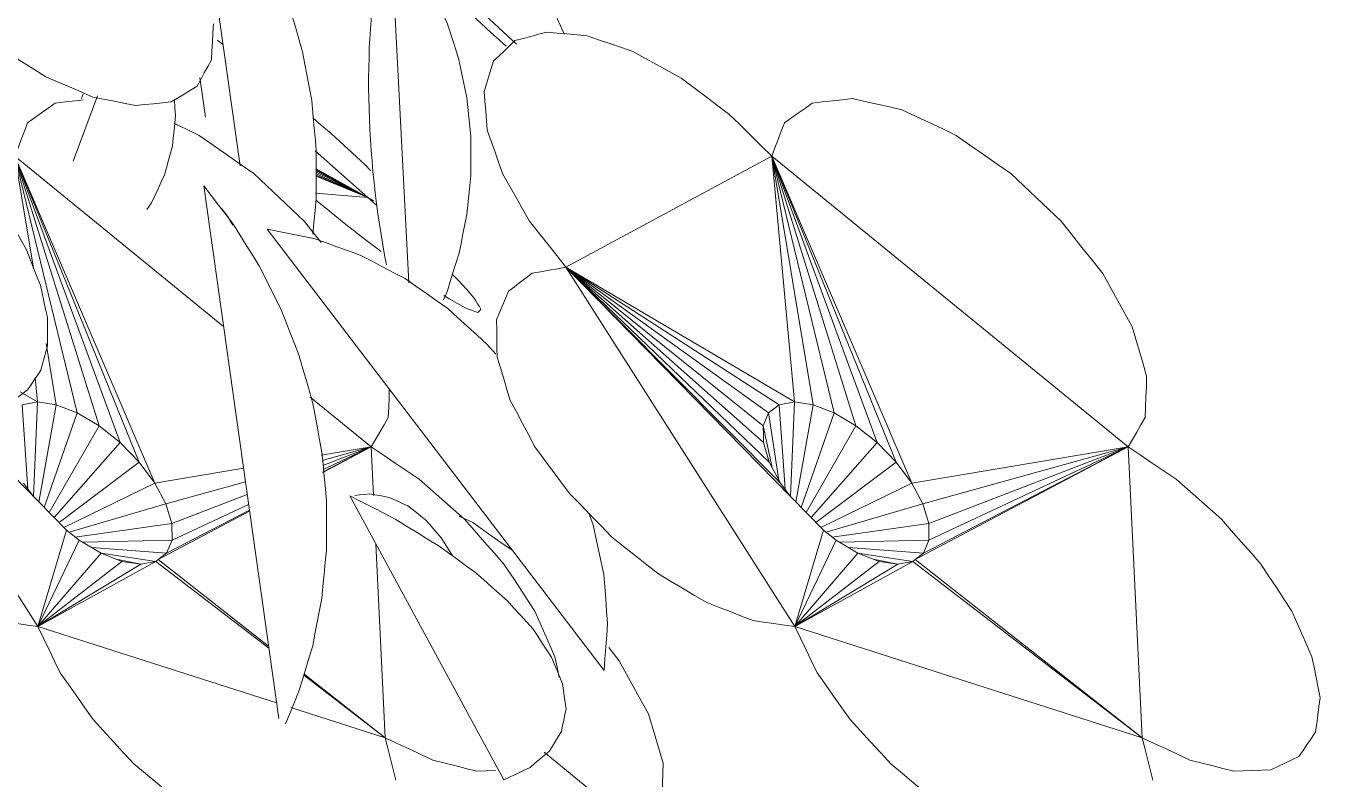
# Model space of a CAD drawing. Header units: metres. Extents: x 13.9 to 26.7, y -0.2 to 3.2.
# Drawn here: x 16.736 to 16.8664, y 1.1499 to 1.2258 of the extents above; entities that cross this region are included whole.
import ezdxf

# ---------------------------------------------------------------- set-up
doc = ezdxf.new("R2010")
doc.units = ezdxf.units.M
doc.layers.add('Importações nas famílias', color=10, linetype='Continuous', lineweight=5)
doc.layers.add('Vegetação', color=7, linetype='Continuous', lineweight=5)

# ---------------------------------------------------------------- blocks, each defined once
blk = doc.blocks.new('Planta_pergolado_12200 - plantas pergolado_skp_Component_12-V91-Corte 1')
at = {"layer": 'Importações nas famílias'}
blk.add_line((16.65542, 0.41127), (16.64458, 0.44624), dxfattribs=at)
at = {"layer": 'Importações nas famílias', "flags": 128}
for points in [[(16.64689, 0.44556), (16.64631, 0.44573), (16.64574, 0.4459), (16.64516, 0.44607), (16.64458, 0.44624)], [(16.64901, 0.4444), (16.64848, 0.44469), (16.64795, 0.44498), (16.64742, 0.44527), (16.64689, 0.44556)], [(16.6509, 0.44277), (16.65043, 0.44318), (16.64996, 0.44358), (16.64948, 0.44399), (16.64901, 0.4444)], [(16.65255, 0.44068), (16.65214, 0.4412), (16.65173, 0.44172), (16.65131, 0.44225), (16.6509, 0.44277)], [(16.65394, 0.43816), (16.65359, 0.43879), (16.65324, 0.43942), (16.6529, 0.44005), (16.65255, 0.44068)], [(16.65505, 0.43523), (16.65477, 0.43596), (16.65449, 0.43669), (16.65422, 0.43742), (16.65394, 0.43816)], [(16.65587, 0.43193), (16.65566, 0.43276), (16.65546, 0.43358), (16.65525, 0.43441), (16.65505, 0.43523)], [(16.65526, 0.43513), (16.65591, 0.43419), (16.65656, 0.43324), (16.65721, 0.43229), (16.65786, 0.43134)], [(16.65639, 0.4283), (16.65626, 0.42921), (16.65613, 0.43012), (16.656, 0.43102), (16.65587, 0.43193)], [(16.65786, 0.43134), (16.65837, 0.43042), (16.65887, 0.4295), (16.65937, 0.42858), (16.65987, 0.42766)], [(16.65661, 0.42437), (16.65655, 0.42535), (16.6565, 0.42634), (16.65644, 0.42732), (16.65639, 0.4283)], [(16.65987, 0.42766), (16.66022, 0.42679), (16.66056, 0.42591), (16.66091, 0.42504), (16.66125, 0.42417)], [(16.65652, 0.42019), (16.65654, 0.42124), (16.65656, 0.42228), (16.65658, 0.42333), (16.65661, 0.42437)], [(16.66125, 0.42417), (16.66143, 0.42336), (16.6616, 0.42256), (16.66178, 0.42175), (16.66196, 0.42095)], [(16.65612, 0.41581), (16.65622, 0.41691), (16.65632, 0.418), (16.65642, 0.4191), (16.65652, 0.42019)], [(16.66196, 0.42095), (16.66196, 0.42023), (16.66197, 0.41951), (16.66197, 0.4188), (16.66198, 0.41808)], [(16.66198, 0.41808), (16.66181, 0.41746), (16.66164, 0.41685), (16.66148, 0.41624), (16.66131, 0.41562)], [(16.65542, 0.41127), (16.6556, 0.41241), (16.65577, 0.41354), (16.65595, 0.41468), (16.65612, 0.41581)], [(16.66131, 0.41562), (16.66098, 0.41513), (16.66064, 0.41463), (16.66031, 0.41414), (16.65997, 0.41364)], [(16.65997, 0.41364), (16.65948, 0.41327), (16.65898, 0.41291), (16.65849, 0.41254), (16.65799, 0.41218)], [(16.65799, 0.41218), (16.65735, 0.41195), (16.65671, 0.41172), (16.65607, 0.4115), (16.65542, 0.41127)]]:
    blk.add_lwpolyline(points, dxfattribs=at)
blk = doc.blocks.new('Planta_pergolado_12200 - plantas pergolado_skp_Component_12-V427-Corte 1')
at = {"layer": 'Importações nas famílias'}
for p, q in [((16.76151, 1.156), (16.75397, 1.20965)), ((16.75575, 1.20737), (16.75634, 1.20661)), ((16.75634, 1.20661), (16.75688, 1.20569))]:
    blk.add_line(p, q, dxfattribs=at)
at = {"layer": 'Importações nas famílias', "flags": 128}
for points in [[(16.75694, 1.20577), (16.7562, 1.20674), (16.75545, 1.20771), (16.75471, 1.20868), (16.75397, 1.20965)], [(16.75955, 1.2016), (16.75889, 1.20264), (16.75824, 1.20368), (16.75759, 1.20473), (16.75694, 1.20577)], [(16.76177, 1.19716), (16.76121, 1.19827), (16.76066, 1.19938), (16.7601, 1.20049), (16.75955, 1.2016)], [(16.76357, 1.19252), (16.76312, 1.19368), (16.76267, 1.19484), (16.76222, 1.196), (16.76177, 1.19716)], [(16.76494, 1.18773), (16.7646, 1.18893), (16.76426, 1.19013), (16.76391, 1.19133), (16.76357, 1.19252)], [(16.76586, 1.18283), (16.76563, 1.18406), (16.7654, 1.18528), (16.76517, 1.18651), (16.76494, 1.18773)], [(16.76632, 1.17789), (16.76621, 1.17913), (16.76609, 1.18036), (16.76598, 1.1816), (16.76586, 1.18283)], [(16.76632, 1.17295), (16.76632, 1.17419), (16.76632, 1.17542), (16.76632, 1.17666), (16.76632, 1.17789)], [(16.76585, 1.16808), (16.76597, 1.1693), (16.76609, 1.17052), (16.7662, 1.17173), (16.76632, 1.17295)], [(16.76493, 1.16332), (16.76516, 1.16451), (16.76539, 1.1657), (16.76562, 1.16689), (16.76585, 1.16808)], [(16.76355, 1.15873), (16.76389, 1.15988), (16.76424, 1.16102), (16.76458, 1.16217), (16.76493, 1.16332)], [(16.76219, 1.15545), (16.76265, 1.15655), (16.7631, 1.15764), (16.76355, 1.15873)]]:
    blk.add_lwpolyline(points, dxfattribs=at)
blk = doc.blocks.new('Planta_pergolado_12200 - plantas pergolado_skp_Component_12-V428-Corte 1')
at = {"layer": 'Importações nas famílias'}
for p, q in [((16.74081, 1.21213), (16.74325, 1.21872)), ((16.7418, 1.21894), (16.74164, 1.21847)), ((16.74824, 1.20729), (16.74869, 1.20795))]:
    blk.add_line(p, q, dxfattribs=at)
at = {"layer": 'Importações nas famílias', "flags": 128}
for points in [[(16.75111, 1.21675), (16.75106, 1.21753), (16.751, 1.21831)], [(16.75082, 1.2137), (16.75089, 1.21446), (16.75097, 1.21523), (16.75104, 1.21599), (16.75111, 1.21675)], [(16.75001, 1.21076), (16.75021, 1.21149), (16.75041, 1.21223), (16.75062, 1.21296), (16.75082, 1.2137)], [(16.74869, 1.20795), (16.74902, 1.20865), (16.74935, 1.20935), (16.74968, 1.21005), (16.75001, 1.21076)]]:
    blk.add_lwpolyline(points, dxfattribs=at)
blk = doc.blocks.new('Planta_pergolado_12200 - plantas pergolado_skp_Component_17-V429-Corte 1')
at = {"layer": 'Importações nas famílias', "flags": 128}
for points in [[(16.75473, 1.22237), (16.75478, 1.22327), (16.75483, 1.22417), (16.75488, 1.22507), (16.75493, 1.22597)], [(16.73318, 1.22371), (16.7344, 1.22295), (16.73561, 1.22218), (16.73683, 1.22141), (16.73805, 1.22064)], [(16.75328, 1.2197), (16.75365, 1.22036), (16.75401, 1.22103), (16.75437, 1.2217), (16.75473, 1.22237)], [(16.73805, 1.22064), (16.73923, 1.22013), (16.74042, 1.21963), (16.74161, 1.21912), (16.74279, 1.21861)], [(16.75068, 1.21812), (16.75133, 1.21851), (16.75198, 1.21891), (16.75263, 1.2193), (16.75328, 1.2197)], [(16.74279, 1.21861), (16.74387, 1.21839), (16.74495, 1.21818), (16.74603, 1.21796), (16.7471, 1.21775)], [(16.7471, 1.21775), (16.748, 1.21784), (16.74889, 1.21793), (16.74979, 1.21802), (16.75068, 1.21812)]]:
    blk.add_lwpolyline(points, dxfattribs=at)
blk = doc.blocks.new('Planta_pergolado_12200 - plantas pergolado_skp_Component_16-V430-Corte 1')
for name, p in [('Planta_pergolado_12200 - plantas pergolado_skp_Component_17-V429-Corte 1', (0, 0)), ('Planta_pergolado_12200 - plantas pergolado_skp_Component_12-V91-Corte 1', (0.07625, 0.77547)), ('Planta_pergolado_12200 - plantas pergolado_skp_Component_12-V428-Corte 1', (0, 0)), ('Planta_pergolado_12200 - plantas pergolado_skp_Component_12-V427-Corte 1', (0, 0))]:
    blk.add_blockref(name, p)
blk = doc.blocks.new('Planta_pergolado_12200 - plantas pergolado_skp_-V431-Corte 1')
blk.add_blockref('Planta_pergolado_12200 - plantas pergolado_skp_Component_16-V430-Corte 1', (0, 0))
blk = doc.blocks.new('Planta_pergolado_12200 - plantas pergolado_skp_-3067429-Corte 1')
blk.add_blockref('Planta_pergolado_12200 - plantas pergolado_skp_-V431-Corte 1', (0, 0))
blk = doc.blocks.new('Planta_pergolado_12200 - plantas pergolado_skp_-3067432-Corte 1')
blk.add_blockref('Planta_pergolado_12200 - plantas pergolado_skp_-3067429-Corte 1', (0, 0))
blk = doc.blocks.new('Planta_pergolado_12200 - plantas pergolado_skp_Component_12-V544-Corte 1')
at = {"layer": 'Importações nas famílias'}
blk.add_line((16.78546, 1.22393), (16.77103, 1.23735), dxfattribs=at)
at = {"layer": 'Importações nas famílias', "flags": 128}
for points in [[(16.76955, 1.24416), (16.76864, 1.24439), (16.76778, 1.24461)], [(16.77305, 1.24286), (16.77217, 1.24318), (16.7713, 1.24351), (16.77042, 1.24384), (16.76955, 1.24416)], [(16.77635, 1.24119), (16.77553, 1.24161), (16.7747, 1.24203), (16.77387, 1.24244), (16.77305, 1.24286)], [(16.77943, 1.23918), (16.77866, 1.23968), (16.77789, 1.24019), (16.77712, 1.24069), (16.77635, 1.24119)], [(16.78225, 1.23685), (16.78154, 1.23743), (16.78084, 1.23802), (16.78014, 1.2386), (16.77943, 1.23918)], [(16.77142, 1.23602), (16.77218, 1.23526), (16.77294, 1.23451), (16.7737, 1.23375)], [(16.78477, 1.23422), (16.78414, 1.23488), (16.78351, 1.23554), (16.78288, 1.23619), (16.78225, 1.23685)], [(16.7737, 1.23375), (16.77446, 1.23302), (16.77522, 1.23228), (16.77598, 1.23155), (16.77674, 1.23082)], [(16.78696, 1.23132), (16.78641, 1.23205), (16.78586, 1.23277), (16.78531, 1.2335), (16.78477, 1.23422)], [(16.77674, 1.23082), (16.77748, 1.23012), (16.77822, 1.22942), (16.77896, 1.22873), (16.77969, 1.22803)], [(16.78881, 1.22819), (16.78835, 1.22898), (16.78789, 1.22976), (16.78743, 1.23054), (16.78696, 1.23132)], [(16.79026, 1.22494), (16.78992, 1.2257), (16.78955, 1.22653), (16.78918, 1.22736), (16.78881, 1.22819)], [(16.77969, 1.22803), (16.78039, 1.22739), (16.78109, 1.22675), (16.78179, 1.22611), (16.78249, 1.22547)], [(16.78249, 1.22547), (16.78314, 1.22489), (16.78378, 1.22432), (16.78443, 1.22375)]]:
    blk.add_lwpolyline(points, dxfattribs=at)
blk = doc.blocks.new('Planta_pergolado_12200 - plantas pergolado_skp_Component_12-V545-Corte 1')
at = {"layer": 'Importações nas famílias'}
for p, q in [((16.77462, 1.19988), (16.77282, 1.23472)), ((16.77216, 1.20269), (16.77237, 1.20171)), ((16.77811, 1.19816), (16.7785, 1.19908))]:
    blk.add_line(p, q, dxfattribs=at)
at = {"layer": 'Importações nas famílias', "flags": 128}
for points in [[(16.77236, 1.2348), (16.77217, 1.23419), (16.77197, 1.23359)], [(16.77197, 1.23359), (16.77181, 1.23285), (16.77166, 1.23212), (16.7715, 1.23139), (16.77134, 1.23065)], [(16.77692, 1.22959), (16.77644, 1.23042), (16.77596, 1.23126), (16.77556, 1.23197)], [(16.77134, 1.23065), (16.77123, 1.22981), (16.77112, 1.22897), (16.771, 1.22813), (16.77089, 1.22728)], [(16.77848, 1.22606), (16.77809, 1.22694), (16.7777, 1.22782), (16.77731, 1.22871), (16.77692, 1.22959)], [(16.77089, 1.22728), (16.77083, 1.22635), (16.77076, 1.22541), (16.77069, 1.22448), (16.77063, 1.22355)], [(16.77967, 1.22236), (16.77937, 1.22328), (16.77907, 1.22421), (16.77878, 1.22513), (16.77848, 1.22606)], [(16.77063, 1.22355), (16.77061, 1.22255), (16.77059, 1.22154), (16.77057, 1.22054), (16.77055, 1.21954)], [(16.78046, 1.21854), (16.78027, 1.21949), (16.78007, 1.22045), (16.77987, 1.2214), (16.77967, 1.22236)], [(16.77055, 1.21954), (16.77059, 1.21849), (16.77062, 1.21744), (16.77065, 1.2164), (16.77068, 1.21535)], [(16.78087, 1.21464), (16.78077, 1.21561), (16.78067, 1.21659), (16.78057, 1.21756), (16.78046, 1.21854)], [(16.77068, 1.21535), (16.77076, 1.21428), (16.77083, 1.21321), (16.77091, 1.21215), (16.77099, 1.21108)], [(16.78087, 1.21069), (16.78087, 1.21168), (16.78087, 1.21266), (16.78087, 1.21365), (16.78087, 1.21464)], [(16.77099, 1.21108), (16.77112, 1.21002), (16.77124, 1.20895), (16.77136, 1.20789), (16.77149, 1.20683)], [(16.78047, 1.20676), (16.78057, 1.20774), (16.78067, 1.20873), (16.78077, 1.20971), (16.78087, 1.21069)], [(16.77149, 1.20683), (16.77166, 1.20579), (16.77182, 1.20476), (16.77199, 1.20373), (16.77216, 1.20269)], [(16.77968, 1.20287), (16.77988, 1.20384), (16.78007, 1.20482), (16.78027, 1.20579), (16.78047, 1.20676)], [(16.7785, 1.19908), (16.77879, 1.20003), (16.77909, 1.20098), (16.77938, 1.20192), (16.77968, 1.20287)]]:
    blk.add_lwpolyline(points, dxfattribs=at)
blk = doc.blocks.new('Planta_pergolado_12200 - plantas pergolado_skp_Component_16-V550-Corte 1')
for name in ['Planta_pergolado_12200 - plantas pergolado_skp_Component_12-V544-Corte 1', 'Planta_pergolado_12200 - plantas pergolado_skp_Component_12-V545-Corte 1']:
    blk.add_blockref(name, (0, 0))
blk = doc.blocks.new('Planta_pergolado_12200 - plantas pergolado_skp_-3067434-Corte 1')
at = {"layer": 'Importações nas famílias'}
blk.add_line((16.75413, 1.21659), (16.75357, 1.22057), dxfattribs=at)
blk.add_blockref('Planta_pergolado_12200 - plantas pergolado_skp_Component_16-V550-Corte 1', (0, 0))
blk = doc.blocks.new('Planta_pergolado_12200 - plantas pergolado_skp_Component_17-V636-Corte 1')
at = {"layer": 'Importações nas famílias'}
for p, q in [((16.68276, 1.18825), (16.68263, 1.18856)), ((16.69966, 1.17092), (16.68859, 1.17984)), ((16.69237, 1.17318), (16.68859, 1.17984)), ((16.6923, 1.1732), (16.68859, 1.17984)), ((16.6901, 1.17373), (16.6894, 1.17462)), ((16.69966, 1.17092), (16.69991, 1.16997)), ((16.69966, 1.17092), (16.69998, 1.16992)), ((16.69966, 1.17092), (16.70005, 1.16988)), ((16.69966, 1.17092), (16.7001, 1.16984)), ((16.69966, 1.17092), (16.70014, 1.16982)), ((16.69966, 1.17092), (16.70015, 1.16981)), ((16.69966, 1.17092), (16.70103, 1.16924)), ((16.69967, 1.17012), (16.69966, 1.17092)), ((16.69966, 1.17092), (16.69971, 1.1701)), ((16.69966, 1.17092), (16.69976, 1.17006)), ((16.69966, 1.17092), (16.69983, 1.17002)), ((16.70877, 1.15971), (16.71752, 1.14894)), ((16.71084, 1.14873), (16.71455, 1.14671)), ((16.71084, 1.14828), (16.71483, 1.14626)), ((16.71134, 1.14739), (16.71467, 1.14588)), ((16.7116, 1.14681), (16.71454, 1.14559)), ((16.71448, 1.14545), (16.71172, 1.14654)), ((16.71207, 1.14549), (16.71382, 1.14399)), ((16.72569, 1.13897), (16.72622, 1.13834)), ((16.72653, 1.13312), (16.7247, 1.1379)), ((16.72282, 1.13629), (16.72653, 1.13312)), ((16.72422, 1.13309), (16.72371, 1.13358)), ((16.72705, 1.13254), (16.72653, 1.13312)), ((16.72728, 1.13177), (16.72753, 1.13132))]:
    blk.add_line(p, q, dxfattribs=at)
at = {"layer": 'Importações nas famílias', "flags": 128}
for points in [[(16.68407, 1.18611), (16.68374, 1.18664), (16.68342, 1.18718), (16.68309, 1.18771), (16.68276, 1.18825)], [(16.68599, 1.18688), (16.68658, 1.18627), (16.68718, 1.18565), (16.68778, 1.18504)], [(16.68605, 1.18324), (16.68556, 1.18396), (16.68506, 1.18468), (16.68456, 1.18539), (16.68407, 1.18611)], [(16.68328, 1.18402), (16.68325, 1.18424), (16.68321, 1.18446)], [(16.68321, 1.18446), (16.68344, 1.18437), (16.68366, 1.18428), (16.68388, 1.18419), (16.6841, 1.1841)], [(16.6841, 1.1841), (16.68457, 1.1837), (16.68503, 1.18331), (16.68549, 1.18291), (16.68595, 1.18252)], [(16.68778, 1.18504), (16.68848, 1.18427), (16.68919, 1.18349), (16.68989, 1.18271), (16.6906, 1.18194)], [(16.68595, 1.18252), (16.68661, 1.18185), (16.68727, 1.18118), (16.68793, 1.18051), (16.68859, 1.17984)], [(16.68859, 1.17984), (16.68795, 1.18069), (16.68732, 1.18154), (16.68669, 1.18239), (16.68605, 1.18324)], [(16.6906, 1.18194), (16.69136, 1.18105), (16.69213, 1.18016), (16.69289, 1.17927), (16.69366, 1.17838)], [(16.69366, 1.17838), (16.69443, 1.17744), (16.6952, 1.1765), (16.69598, 1.17557), (16.69675, 1.17463)], [(16.69675, 1.17463), (16.69748, 1.1737), (16.69821, 1.17277), (16.69894, 1.17185), (16.69966, 1.17092)], [(16.69966, 1.17092), (16.69989, 1.1708), (16.70012, 1.17067), (16.70035, 1.17055), (16.70059, 1.17043)], [(16.70059, 1.17043), (16.701, 1.17007), (16.70141, 1.16971), (16.70183, 1.16935), (16.70224, 1.16899)], [(16.70224, 1.16899), (16.70281, 1.16841), (16.70338, 1.16784), (16.70395, 1.16727), (16.70452, 1.16669)], [(16.70452, 1.16669), (16.70521, 1.16594), (16.7059, 1.1652), (16.70658, 1.16445), (16.70727, 1.1637)], [(16.70727, 1.1637), (16.70803, 1.16283), (16.70879, 1.16196), (16.70954, 1.16109), (16.7103, 1.16022)], [(16.7103, 1.16022), (16.71108, 1.15929), (16.71185, 1.15835), (16.71263, 1.15742), (16.7134, 1.15648)], [(16.7134, 1.15648), (16.71414, 1.15555), (16.71489, 1.15461), (16.71563, 1.15368), (16.71637, 1.15275)], [(16.71637, 1.15275), (16.71703, 1.15188), (16.71768, 1.15101), (16.71832, 1.15016)], [(16.72622, 1.13834), (16.72697, 1.1374), (16.72773, 1.13646), (16.72848, 1.13552), (16.72923, 1.13458)], [(16.72371, 1.13358), (16.72306, 1.13427), (16.72242, 1.13495), (16.72186, 1.13554)], [(16.72923, 1.13458), (16.72991, 1.13369), (16.73059, 1.13281), (16.73126, 1.13192), (16.73194, 1.13103)], [(16.72952, 1.12972), (16.72877, 1.13057), (16.72803, 1.13142), (16.72746, 1.13207)], [(16.72773, 1.13044), (16.72758, 1.13047), (16.72743, 1.13049), (16.72728, 1.13052), (16.72713, 1.13054)], [(16.72753, 1.13132), (16.72758, 1.1311), (16.72763, 1.13088), (16.72768, 1.13066), (16.72773, 1.13044)], [(16.73194, 1.13103), (16.7325, 1.13025), (16.73305, 1.12948), (16.73361, 1.1287), (16.73417, 1.12792)], [(16.73219, 1.12686), (16.73152, 1.12757), (16.73086, 1.12829), (16.73019, 1.129), (16.72952, 1.12972)], [(16.73417, 1.12792), (16.73456, 1.12731), (16.73496, 1.1267), (16.73536, 1.12609), (16.73575, 1.12548)], [(16.73436, 1.12472), (16.73382, 1.12525), (16.73327, 1.12579), (16.73273, 1.12632), (16.73219, 1.12686)], [(16.73575, 1.12548), (16.73596, 1.12507), (16.73618, 1.12467), (16.73639, 1.12426), (16.7366, 1.12385)], [(16.73587, 1.12346), (16.73549, 1.12378), (16.73512, 1.12409), (16.73474, 1.12441), (16.73436, 1.12472)], [(16.7366, 1.12385), (16.73661, 1.12368), (16.73662, 1.12351), (16.73663, 1.12334), (16.73664, 1.12317)], [(16.73664, 1.12317), (16.73645, 1.12324), (16.73626, 1.12331), (16.73607, 1.12339), (16.73587, 1.12346)]]:
    blk.add_lwpolyline(points, dxfattribs=at)
blk = doc.blocks.new('Planta_pergolado_12200 - plantas pergolado_skp_Component_16-V637-Corte 1')
blk.add_blockref('Planta_pergolado_12200 - plantas pergolado_skp_Component_17-V636-Corte 1', (0, 0))
blk = doc.blocks.new('Planta_pergolado_12200 - plantas pergolado_skp_Component_17-V706-Corte 1')
at = {"layer": 'Importações nas famílias'}
for p, q in [((16.74553, 1.1838), (16.73493, 1.21266)), ((16.73493, 1.21266), (16.74341, 1.18549)), ((16.73493, 1.21266), (16.74121, 1.18679)), ((16.74745, 1.18183), (16.73493, 1.21266)), ((16.75596, 1.19548), (16.73493, 1.21266)), ((16.73493, 1.21266), (16.74902, 1.17971)), ((16.7368, 1.20139), (16.73493, 1.21266)), ((16.71418, 1.20146), (16.74014, 1.17495)), ((16.71418, 1.20146), (16.73724, 1.16524)), ((16.7391, 1.1876), (16.73807, 1.19377)), ((16.73721, 1.18788), (16.73699, 1.19031)), ((16.73721, 1.18788), (16.73547, 1.1889)), ((16.73721, 1.18788), (16.73568, 1.1876)), ((16.73682, 1.17835), (16.73721, 1.18788)), ((16.7391, 1.1876), (16.73721, 1.18788)), ((16.77081, 1.18335), (16.76467, 1.18837)), ((16.73625, 1.17911), (16.73568, 1.1876)), ((16.7391, 1.1876), (16.73736, 1.17779)), ((16.73788, 1.17726), (16.74121, 1.18679)), ((16.73952, 1.18744), (16.7391, 1.1876)), ((16.73952, 1.18744), (16.74121, 1.18679)), ((16.74121, 1.18679), (16.74341, 1.18549)), ((16.73839, 1.17674), (16.74341, 1.18549)), ((16.74341, 1.18549), (16.74553, 1.1838)), ((16.73889, 1.17623), (16.74553, 1.1838)), ((16.74553, 1.1838), (16.74745, 1.18183)), ((16.76579, 1.18251), (16.77081, 1.18335)), ((16.76587, 1.18198), (16.77081, 1.18335)), ((16.76592, 1.18081), (16.77081, 1.18335)), ((16.76594, 1.18148), (16.77081, 1.18335)), ((16.76594, 1.18077), (16.77081, 1.18335)), ((16.76599, 1.18109), (16.77081, 1.18335)), ((16.77081, 1.18335), (16.77105, 1.17846)), ((16.73938, 1.17573), (16.74745, 1.18183)), ((16.74745, 1.18183), (16.74902, 1.17971)), ((16.74902, 1.17971), (16.75797, 1.18121)), ((16.7358, 1.17971), (16.73682, 1.17834)), ((16.73986, 1.17523), (16.74902, 1.17971)), ((16.75014, 1.1776), (16.74902, 1.17971)), ((16.75014, 1.1776), (16.75816, 1.17983)), ((16.74039, 1.17475), (16.75014, 1.1776)), ((16.75073, 1.17563), (16.75014, 1.1776)), ((16.75073, 1.17563), (16.75834, 1.17856)), ((16.75076, 1.17394), (16.75848, 1.17756)), ((16.74936, 1.17199), (16.75858, 1.17687)), ((16.75022, 1.17264), (16.75856, 1.17698)), ((16.74014, 1.17495), (16.73724, 1.16524)), ((16.74014, 1.17495), (16.74141, 1.17394)), ((16.74101, 1.17426), (16.75073, 1.17563)), ((16.75076, 1.17394), (16.75073, 1.17563)), ((16.74141, 1.17394), (16.73724, 1.16524)), ((16.74141, 1.17394), (16.74361, 1.17264)), ((16.7418, 1.17375), (16.75076, 1.17394)), ((16.75022, 1.17264), (16.75076, 1.17394)), ((16.77129, 1.17359), (16.77224, 1.15405)), ((16.74361, 1.17264), (16.73724, 1.16524)), ((16.74266, 1.1732), (16.75022, 1.17264)), ((16.74361, 1.17264), (16.74572, 1.17182)), ((16.74361, 1.17263), (16.74914, 1.17182)), ((16.74936, 1.17199), (16.75022, 1.17264)), ((16.74572, 1.17182), (16.73724, 1.16524)), ((16.73724, 1.16524), (16.74914, 1.17182)), ((16.73724, 1.16524), (16.74761, 1.17155)), ((16.7453, 1.17199), (16.74761, 1.17155)), ((16.74572, 1.17182), (16.74761, 1.17155)), ((16.74761, 1.17155), (16.74914, 1.17182)), ((16.74914, 1.17182), (16.74936, 1.17199)), ((16.74914, 1.17182), (16.76052, 1.16307)), ((16.76049, 1.16326), (16.74936, 1.17199)), ((16.76129, 1.15755), (16.73724, 1.16524)), ((16.76401, 1.16038), (16.77224, 1.15405)), ((16.77224, 1.15405), (16.76404, 1.16048)), ((16.77224, 1.15405), (16.76272, 1.15709))]:
    blk.add_line(p, q, dxfattribs=at)
at = {"layer": 'Importações nas famílias', "flags": 128}
for points in [[(16.739, 1.218), (16.7383, 1.2175), (16.7376, 1.217), (16.73691, 1.21651), (16.73621, 1.21601)], [(16.7418, 1.21831), (16.74103, 1.21822), (16.74001, 1.21811), (16.739, 1.218)], [(16.73621, 1.21601), (16.73589, 1.21517), (16.73557, 1.21433), (16.73525, 1.2135), (16.73493, 1.21266)], [(16.75351, 1.21474), (16.75214, 1.21539), (16.75097, 1.21594)], [(16.75901, 1.21089), (16.75764, 1.21185), (16.75626, 1.21281), (16.75489, 1.21377), (16.75351, 1.21474)], [(16.76408, 1.20611), (16.76281, 1.2073), (16.76155, 1.2085), (16.76028, 1.20969), (16.75901, 1.21089)], [(16.76578, 1.20396), (16.76512, 1.20478), (16.76408, 1.20611)], [(16.77255, 1.18633), (16.77259, 1.18737), (16.77262, 1.18841), (16.77265, 1.18916)], [(16.77081, 1.18335), (16.77125, 1.1841), (16.77168, 1.18484), (16.77212, 1.18559), (16.77255, 1.18633)], [(16.77566, 1.1801), (16.77445, 1.18091), (16.77324, 1.18173), (16.77202, 1.18254), (16.77081, 1.18335)], [(16.78023, 1.17607), (16.77908, 1.17707), (16.77794, 1.17808), (16.7768, 1.17909), (16.77566, 1.1801)], [(16.7842, 1.17153), (16.7832, 1.17267), (16.78221, 1.1738), (16.78122, 1.17493), (16.78023, 1.17607)], [(16.78731, 1.16681), (16.78653, 1.16799), (16.78575, 1.16917), (16.78498, 1.17035), (16.7842, 1.17153)], [(16.73306, 1.16586), (16.7341, 1.1657), (16.73515, 1.16555), (16.7362, 1.1654), (16.73724, 1.16524)], [(16.78934, 1.16221), (16.78883, 1.16336), (16.78832, 1.16451), (16.78782, 1.16566), (16.78731, 1.16681)], [(16.73724, 1.16524), (16.73781, 1.16408), (16.73837, 1.16292), (16.73894, 1.16175), (16.73951, 1.16059)], [(16.78975, 1.16013), (16.78955, 1.16117), (16.78934, 1.16221)], [(16.73951, 1.16059), (16.74033, 1.15941), (16.74116, 1.15824), (16.74198, 1.15706), (16.74281, 1.15588)], [(16.74281, 1.15588), (16.74384, 1.15477), (16.74486, 1.15365), (16.74589, 1.15254), (16.74692, 1.15142)], [(16.77331, 1.14978), (16.77305, 1.15085), (16.77278, 1.15191), (16.77251, 1.15298), (16.77224, 1.15405)], [(16.77224, 1.15405), (16.77344, 1.15348), (16.77464, 1.15292), (16.77584, 1.15236), (16.77704, 1.15179)], [(16.74692, 1.15142), (16.74808, 1.15045), (16.74925, 1.14947), (16.75041, 1.1485), (16.75157, 1.14753)], [(16.77704, 1.15179), (16.77815, 1.15152), (16.77925, 1.15124), (16.78036, 1.15096), (16.78146, 1.15069)], [(16.78146, 1.15069), (16.7824, 1.15072), (16.78334, 1.15075)]]:
    blk.add_lwpolyline(points, dxfattribs=at)
blk = doc.blocks.new('Planta_pergolado_12200 - plantas pergolado_skp_Component_16-V707-Corte 1')
blk.add_blockref('Planta_pergolado_12200 - plantas pergolado_skp_Component_17-V706-Corte 1', (0, 0))
blk = doc.blocks.new('Planta_pergolado_12200 - plantas pergolado_skp_Component_12-V113-Corte 1')
at = {"layer": 'Importações nas famílias'}
blk.add_line((16.50793, 0.59026), (16.52342, 0.56162), dxfattribs=at)
at = {"layer": 'Importações nas famílias', "flags": 128}
for points in [[(16.51257, 0.58786), (16.51141, 0.58846), (16.51025, 0.58906), (16.50909, 0.58966), (16.50793, 0.59026)], [(16.50843, 0.5903), (16.50894, 0.59035), (16.50945, 0.59039), (16.50995, 0.59044)], [(16.50995, 0.59044), (16.51044, 0.59035), (16.51093, 0.59027), (16.51141, 0.59018), (16.5119, 0.5901)], [(16.5119, 0.5901), (16.51237, 0.58989), (16.51283, 0.58967), (16.5133, 0.58946), (16.51376, 0.58924)], [(16.51376, 0.58924), (16.5142, 0.5889), (16.51463, 0.58856), (16.51507, 0.58822), (16.51551, 0.58788)], [(16.51683, 0.58525), (16.51576, 0.5859), (16.5147, 0.58656), (16.51363, 0.58721), (16.51257, 0.58786)], [(16.51551, 0.58788), (16.51591, 0.58742), (16.51631, 0.58695), (16.51672, 0.58649), (16.51712, 0.58603)], [(16.51712, 0.58603), (16.51749, 0.58545), (16.51785, 0.58486), (16.51822, 0.58428)], [(16.52061, 0.58249), (16.51966, 0.58318), (16.51872, 0.58387), (16.51777, 0.58456), (16.51683, 0.58525)], [(16.52382, 0.57966), (16.52301, 0.58037), (16.52221, 0.58108), (16.52141, 0.58178), (16.52061, 0.58249)], [(16.52638, 0.5768), (16.52574, 0.57751), (16.5251, 0.57823), (16.52446, 0.57894), (16.52382, 0.57966)], [(16.52824, 0.57399), (16.52778, 0.57469), (16.52731, 0.5754), (16.52685, 0.5761), (16.52638, 0.5768)], [(16.52936, 0.5713), (16.52908, 0.57197), (16.5288, 0.57265), (16.52852, 0.57332), (16.52824, 0.57399)], [(16.5297, 0.56879), (16.52961, 0.56942), (16.52953, 0.57005), (16.52944, 0.57067), (16.52936, 0.5713)], [(16.52925, 0.56652), (16.52936, 0.56708), (16.52947, 0.56765), (16.52958, 0.56822), (16.5297, 0.56879)], [(16.52804, 0.56453), (16.52834, 0.56503), (16.52864, 0.56552), (16.52895, 0.56602), (16.52925, 0.56652)], [(16.52608, 0.56289), (16.52657, 0.5633), (16.52706, 0.56371), (16.52755, 0.56412), (16.52804, 0.56453)], [(16.52342, 0.56162), (16.52408, 0.56194), (16.52475, 0.56225), (16.52541, 0.56257), (16.52608, 0.56289)]]:
    blk.add_lwpolyline(points, dxfattribs=at)
blk = doc.blocks.new('Planta_pergolado_12200 - plantas pergolado_skp_Component_12-V114-Corte 1')
at = {"layer": 'Importações nas famílias'}
for p, q in [((16.4996, 0.61712), (16.53354, 0.57264)), ((16.52262, 0.60452), (16.52174, 0.60554)), ((16.53243, 0.58732), (16.532, 0.58851))]:
    blk.add_line(p, q, dxfattribs=at)
at = {"layer": 'Importações nas famílias', "flags": 128}
for points in [[(16.50429, 0.61618), (16.50312, 0.61642), (16.50194, 0.61665), (16.50077, 0.61689), (16.4996, 0.61712)], [(16.50896, 0.61451), (16.50779, 0.61493), (16.50663, 0.61535), (16.50546, 0.61577), (16.50429, 0.61618)], [(16.51349, 0.61214), (16.51236, 0.61273), (16.51123, 0.61333), (16.51009, 0.61392), (16.50896, 0.61451)], [(16.51779, 0.60913), (16.51671, 0.60988), (16.51564, 0.61063), (16.51457, 0.61139), (16.51349, 0.61214)], [(16.52174, 0.60554), (16.52075, 0.60644), (16.51976, 0.60733), (16.51877, 0.60823), (16.51779, 0.60913)], [(16.53351, 0.58233), (16.53324, 0.58358), (16.53297, 0.58482), (16.5327, 0.58607), (16.53243, 0.58732)], [(16.53388, 0.5774), (16.53379, 0.57863), (16.5337, 0.57986), (16.53361, 0.5811), (16.53351, 0.58233)], [(16.53354, 0.57264), (16.53362, 0.57383), (16.53371, 0.57502), (16.5338, 0.57621), (16.53388, 0.5774)]]:
    blk.add_lwpolyline(points, dxfattribs=at)
blk = doc.blocks.new('Planta_pergolado_12200 - plantas pergolado_skp_Component_17-V717-Corte 1')
at = {"layer": 'Importações nas famílias'}
for p, q in [((16.79043, 1.20146), (16.81118, 1.21266)), ((16.82179, 1.1838), (16.81118, 1.21266)), ((16.81118, 1.21266), (16.81966, 1.18549)), ((16.81118, 1.21266), (16.81746, 1.18679)), ((16.8237, 1.18183), (16.81118, 1.21266)), ((16.84707, 1.18335), (16.81118, 1.21266)), ((16.81118, 1.21266), (16.82527, 1.17971)), ((16.81346, 1.18788), (16.81118, 1.21266)), ((16.81535, 1.1876), (16.81118, 1.21266)), ((16.79043, 1.20146), (16.81034, 1.1838)), ((16.79043, 1.20146), (16.81093, 1.18183)), ((16.79043, 1.20146), (16.81206, 1.17971)), ((16.79043, 1.20146), (16.79127, 1.2006)), ((16.79043, 1.20146), (16.81639, 1.17495)), ((16.79043, 1.20146), (16.8135, 1.16524)), ((16.81346, 1.18788), (16.79043, 1.20146)), ((16.79043, 1.20146), (16.81193, 1.1876)), ((16.79043, 1.20146), (16.81086, 1.18679)), ((16.79043, 1.20146), (16.81031, 1.18549)), ((16.81346, 1.18788), (16.81193, 1.1876)), ((16.81307, 1.17835), (16.81346, 1.18788)), ((16.81535, 1.1876), (16.81346, 1.18788)), ((16.81086, 1.18679), (16.81031, 1.18549)), ((16.81193, 1.1876), (16.81086, 1.18679)), ((16.8119, 1.18001), (16.81086, 1.18679)), ((16.81251, 1.17911), (16.81193, 1.1876)), ((16.81535, 1.1876), (16.81361, 1.17779)), ((16.81414, 1.17726), (16.81746, 1.18679)), ((16.81578, 1.18744), (16.81535, 1.1876)), ((16.81578, 1.18744), (16.81746, 1.18679)), ((16.81746, 1.18679), (16.81966, 1.18549)), ((16.81031, 1.18549), (16.81123, 1.18128)), ((16.81031, 1.18549), (16.81033, 1.18447)), ((16.81465, 1.17674), (16.81966, 1.18549)), ((16.81966, 1.18549), (16.82179, 1.1838)), ((16.81033, 1.18447), (16.81034, 1.1838)), ((16.81034, 1.1838), (16.81093, 1.18183)), ((16.81514, 1.17623), (16.82179, 1.1838)), ((16.82179, 1.1838), (16.8237, 1.18183)), ((16.82527, 1.17971), (16.84707, 1.18335)), ((16.82561, 1.17199), (16.84707, 1.18335)), ((16.82639, 1.1776), (16.84707, 1.18335)), ((16.82647, 1.17264), (16.84707, 1.18335)), ((16.82699, 1.17563), (16.84707, 1.18335)), ((16.82701, 1.17394), (16.84707, 1.18335)), ((16.84707, 1.18335), (16.8485, 1.15405)), ((16.81093, 1.18183), (16.81206, 1.17971)), ((16.81563, 1.17573), (16.8237, 1.18183)), ((16.8237, 1.18183), (16.82527, 1.17971)), ((16.81206, 1.17971), (16.81308, 1.17834)), ((16.81612, 1.17523), (16.82527, 1.17971)), ((16.82639, 1.1776), (16.82527, 1.17971)), ((16.81665, 1.17475), (16.82639, 1.1776)), ((16.82699, 1.17563), (16.82639, 1.1776)), ((16.81639, 1.17495), (16.8135, 1.16524)), ((16.81639, 1.17495), (16.81767, 1.17394)), ((16.81726, 1.17426), (16.82699, 1.17563)), ((16.82701, 1.17394), (16.82699, 1.17563)), ((16.81767, 1.17394), (16.8135, 1.16524)), ((16.81767, 1.17394), (16.81986, 1.17264)), ((16.81798, 1.17375), (16.82701, 1.17394)), ((16.82647, 1.17264), (16.82701, 1.17394)), ((16.81986, 1.17264), (16.8135, 1.16524)), ((16.81892, 1.1732), (16.82647, 1.17264)), ((16.81986, 1.17264), (16.82198, 1.17182)), ((16.81986, 1.17263), (16.8254, 1.17182)), ((16.82561, 1.17199), (16.82647, 1.17264)), ((16.82198, 1.17182), (16.8135, 1.16524)), ((16.8135, 1.16524), (16.8254, 1.17182)), ((16.8135, 1.16524), (16.82386, 1.17155)), ((16.82155, 1.17199), (16.82386, 1.17155)), ((16.82198, 1.17182), (16.82386, 1.17155)), ((16.82386, 1.17155), (16.8254, 1.17182)), ((16.8254, 1.17182), (16.82561, 1.17199)), ((16.8254, 1.17182), (16.8485, 1.15405)), ((16.8485, 1.15405), (16.82561, 1.17199)), ((16.8485, 1.15405), (16.8135, 1.16524))]:
    blk.add_line(p, q, dxfattribs=at)
at = {"layer": 'Importações nas famílias', "flags": 128}
for points in [[(16.78531, 1.22429), (16.78477, 1.22378), (16.78424, 1.22327), (16.7837, 1.22276), (16.78316, 1.22225)], [(16.78853, 1.22515), (16.78772, 1.22493), (16.78692, 1.22472), (16.78612, 1.2245), (16.78531, 1.22429)], [(16.79258, 1.22478), (16.79156, 1.22487), (16.79055, 1.22496), (16.78954, 1.22505), (16.78853, 1.22515)], [(16.79719, 1.2232), (16.79603, 1.22359), (16.79488, 1.22399), (16.79373, 1.22438), (16.79258, 1.22478)], [(16.80204, 1.22052), (16.80083, 1.22119), (16.79962, 1.22186), (16.7984, 1.22253), (16.79719, 1.2232)], [(16.78316, 1.22225), (16.78292, 1.22148), (16.78268, 1.22071), (16.78244, 1.21995), (16.7822, 1.21918)], [(16.80682, 1.21692), (16.80562, 1.21782), (16.80443, 1.21872), (16.80324, 1.21962), (16.80204, 1.22052)], [(16.7822, 1.21918), (16.78228, 1.2182), (16.78236, 1.21723), (16.78244, 1.21626), (16.78252, 1.21528)], [(16.81525, 1.218), (16.81456, 1.2175), (16.81386, 1.217), (16.81316, 1.21651), (16.81246, 1.21601)], [(16.81931, 1.21845), (16.8183, 1.21834), (16.81728, 1.21822), (16.81627, 1.21811), (16.81525, 1.218)], [(16.82429, 1.21733), (16.82304, 1.21761), (16.8218, 1.21789), (16.82055, 1.21817), (16.81931, 1.21845)], [(16.81118, 1.21266), (16.81009, 1.21372), (16.809, 1.21479), (16.80791, 1.21586), (16.80682, 1.21692)], [(16.82976, 1.21474), (16.8284, 1.21539), (16.82703, 1.21603), (16.82566, 1.21668), (16.82429, 1.21733)], [(16.78252, 1.21528), (16.78291, 1.21417), (16.7833, 1.21305), (16.78369, 1.21194), (16.78408, 1.21083)], [(16.81246, 1.21601), (16.81214, 1.21517), (16.81182, 1.21433), (16.8115, 1.2135), (16.81118, 1.21266)], [(16.83527, 1.21089), (16.83389, 1.21185), (16.83252, 1.21281), (16.83114, 1.21377), (16.82976, 1.21474)], [(16.78408, 1.21083), (16.78475, 1.20965), (16.78543, 1.20847), (16.7861, 1.20729), (16.78678, 1.20611)], [(16.84033, 1.20611), (16.83906, 1.2073), (16.8378, 1.2085), (16.83653, 1.20969), (16.83527, 1.21089)], [(16.78678, 1.20611), (16.78769, 1.20495), (16.78861, 1.20379), (16.78952, 1.20263), (16.79043, 1.20146)], [(16.84452, 1.20081), (16.84347, 1.20214), (16.84242, 1.20346), (16.84138, 1.20478), (16.84033, 1.20611)], [(16.78704, 1.20085), (16.78644, 1.20039), (16.78584, 1.19994), (16.78525, 1.19949), (16.78465, 1.19904)], [(16.79043, 1.20146), (16.78958, 1.20131), (16.78874, 1.20116), (16.78789, 1.201), (16.78704, 1.20085)], [(16.84747, 1.19545), (16.84673, 1.19679), (16.846, 1.19813), (16.84526, 1.19947), (16.84452, 1.20081)], [(16.78465, 1.19904), (16.78435, 1.19832), (16.78405, 1.1976), (16.78375, 1.19688), (16.78345, 1.19616)], [(16.78345, 1.19616), (16.78347, 1.19522), (16.78348, 1.19428), (16.78349, 1.19335), (16.78351, 1.19241)], [(16.84894, 1.19048), (16.84858, 1.19173), (16.84821, 1.19297), (16.84784, 1.19421), (16.84747, 1.19545)], [(16.78351, 1.19241), (16.78384, 1.19132), (16.78417, 1.19022), (16.7845, 1.18913), (16.78483, 1.18804)], [(16.8488, 1.18633), (16.84884, 1.18737), (16.84887, 1.18841), (16.84891, 1.18945), (16.84894, 1.19048)], [(16.78483, 1.18804), (16.78545, 1.18687), (16.78607, 1.1857), (16.78669, 1.18452), (16.78731, 1.18335)], [(16.84707, 1.18335), (16.8475, 1.1841), (16.84794, 1.18484), (16.84837, 1.18559), (16.8488, 1.18633)], [(16.78731, 1.18335), (16.78818, 1.18218), (16.78905, 1.18101), (16.78992, 1.17984), (16.7908, 1.17867)], [(16.85191, 1.1801), (16.8507, 1.18091), (16.84949, 1.18173), (16.84828, 1.18254), (16.84707, 1.18335)], [(16.85648, 1.17607), (16.85534, 1.17707), (16.8542, 1.17808), (16.85305, 1.17909), (16.85191, 1.1801)], [(16.7908, 1.17867), (16.79186, 1.17757), (16.79292, 1.17648), (16.79398, 1.17539), (16.79504, 1.1743)], [(16.86045, 1.17153), (16.85946, 1.17267), (16.85846, 1.1738), (16.85747, 1.17493), (16.85648, 1.17607)], [(16.79504, 1.1743), (16.79622, 1.17336), (16.7974, 1.17242), (16.79858, 1.17148), (16.79976, 1.17055)], [(16.86356, 1.16681), (16.86278, 1.16799), (16.86201, 1.16917), (16.86123, 1.17035), (16.86045, 1.17153)], [(16.79976, 1.17055), (16.80097, 1.16983), (16.80219, 1.16911), (16.80341, 1.16839), (16.80462, 1.16767)], [(16.80462, 1.16767), (16.8058, 1.16722), (16.80697, 1.16676), (16.80814, 1.16631), (16.80931, 1.16586)], [(16.80931, 1.16586), (16.81036, 1.1657), (16.8114, 1.16555), (16.81245, 1.1654), (16.8135, 1.16524)], [(16.86559, 1.16221), (16.86509, 1.16336), (16.86458, 1.16451), (16.86407, 1.16566), (16.86356, 1.16681)], [(16.8135, 1.16524), (16.81406, 1.16408), (16.81463, 1.16292), (16.81519, 1.16175), (16.81576, 1.16059)], [(16.86641, 1.15806), (16.86621, 1.15909), (16.866, 1.16013), (16.8658, 1.16117), (16.86559, 1.16221)], [(16.81576, 1.16059), (16.81658, 1.15941), (16.81741, 1.15824), (16.81823, 1.15706), (16.81906, 1.15588)], [(16.86596, 1.15463), (16.86608, 1.15548), (16.86619, 1.15634), (16.8663, 1.1572), (16.86641, 1.15806)], [(16.81906, 1.15588), (16.82009, 1.15477), (16.82112, 1.15365), (16.82215, 1.15254), (16.82317, 1.15142)], [(16.84957, 1.14978), (16.8493, 1.15085), (16.84903, 1.15191), (16.84876, 1.15298), (16.8485, 1.15405)], [(16.8485, 1.15405), (16.8497, 1.15348), (16.8509, 1.15292), (16.8521, 1.15236), (16.85329, 1.15179)], [(16.86428, 1.15216), (16.8647, 1.15277), (16.86512, 1.15339), (16.86554, 1.15401), (16.86596, 1.15463)], [(16.82317, 1.15142), (16.82434, 1.15045), (16.8255, 1.14947), (16.82666, 1.1485), (16.82782, 1.14753)], [(16.85329, 1.15179), (16.8544, 1.15152), (16.85551, 1.15124), (16.85661, 1.15096), (16.85772, 1.15069)], [(16.86146, 1.15081), (16.86217, 1.15115), (16.86287, 1.15148), (16.86357, 1.15182), (16.86428, 1.15216)], [(16.85772, 1.15069), (16.85865, 1.15072), (16.85959, 1.15075), (16.86053, 1.15078), (16.86146, 1.15081)]]:
    blk.add_lwpolyline(points, dxfattribs=at)
blk = doc.blocks.new('Planta_pergolado_12200 - plantas pergolado_skp_Component_16-V718-Corte 1')
for name, p in [('Planta_pergolado_12200 - plantas pergolado_skp_Component_17-V717-Corte 1', (0, 0)), ('Planta_pergolado_12200 - plantas pergolado_skp_Component_12-V114-Corte 1', (0.26075, 0.58817)), ('Planta_pergolado_12200 - plantas pergolado_skp_Component_12-V113-Corte 1', (0.26075, 0.58817))]:
    blk.add_blockref(name, p)
blk = doc.blocks.new('Planta_pergolado_12200 - plantas pergolado_skp_-V719-Corte 1')
for name in ['Planta_pergolado_12200 - plantas pergolado_skp_Component_16-V707-Corte 1', 'Planta_pergolado_12200 - plantas pergolado_skp_Component_16-V718-Corte 1']:
    blk.add_blockref(name, (0, 0))
blk = doc.blocks.new('Planta_pergolado_12200 - plantas pergolado_skp_-3067436-Corte 1')
for name in ['Planta_pergolado_12200 - plantas pergolado_skp_-V719-Corte 1', 'Planta_pergolado_12200 - plantas pergolado_skp_Component_16-V637-Corte 1']:
    blk.add_blockref(name, (0, 0))
blk = doc.blocks.new('Planta_pergolado_12200 - plantas pergolado_skp_Component_17-V767-Corte 1')
at = {"layer": 'Importações nas famílias'}
for p, q in [((16.78105, 1.17573), (16.77968, 1.17637)), ((16.7958, 1.1618), (16.79475, 1.16313)), ((16.79835, 1.14434), (16.78824, 1.15259)), ((16.77314, 1.14869), (16.77655, 1.1407)), ((16.77498, 1.14282), (16.77309, 1.14749)), ((16.76937, 1.14057), (16.77307, 1.14479)), ((16.77242, 1.1453), (16.77307, 1.14479)), ((16.77307, 1.14479), (16.77266, 1.14588)), ((16.77307, 1.14479), (16.77498, 1.14282)), ((16.77655, 1.1407), (16.79835, 1.14434)), ((16.77767, 1.13859), (16.79835, 1.14434)), ((16.77955, 1.13711), (16.79835, 1.14434)), ((16.78137, 1.13637), (16.79835, 1.14434)), ((16.78226, 1.13598), (16.79835, 1.14434)), ((16.78246, 1.13592), (16.79835, 1.14434)), ((16.79835, 1.14434), (16.79978, 1.11504)), ((16.77075, 1.13961), (16.77498, 1.14282)), ((16.77498, 1.14282), (16.77655, 1.1407)), ((16.77318, 1.13905), (16.77655, 1.1407)), ((16.77767, 1.13859), (16.77655, 1.1407)), ((16.77634, 1.1382), (16.77767, 1.13859)), ((16.77795, 1.13767), (16.77767, 1.13859)), ((16.78201, 1.12871), (16.79978, 1.11504)), ((16.79978, 1.11504), (16.78224, 1.12878)), ((16.77378, 1.12335), (16.76953, 1.12471)), ((16.79978, 1.11504), (16.77983, 1.12142)), ((16.77446, 1.11241), (16.77543, 1.11159))]:
    blk.add_line(p, q, dxfattribs=at)
at = {"layer": 'Importações nas famílias', "flags": 128}
for points in [[(16.78502, 1.17295), (16.7838, 1.1738), (16.78242, 1.17476), (16.78105, 1.17573)], [(16.79875, 1.15644), (16.79802, 1.15778), (16.79728, 1.15912), (16.79654, 1.16046), (16.7958, 1.1618)], [(16.80023, 1.15147), (16.79986, 1.15271), (16.79949, 1.15396), (16.79912, 1.1552), (16.79875, 1.15644)], [(16.80009, 1.14732), (16.80012, 1.14836), (16.80016, 1.1494), (16.80019, 1.15043), (16.80023, 1.15147)], [(16.79835, 1.14434), (16.79878, 1.14509), (16.79922, 1.14583), (16.79965, 1.14658), (16.80009, 1.14732)], [(16.80319, 1.14109), (16.80198, 1.1419), (16.80077, 1.14271), (16.79956, 1.14353), (16.79835, 1.14434)], [(16.80776, 1.13706), (16.80662, 1.13806), (16.80548, 1.13907), (16.80434, 1.14008), (16.80319, 1.14109)], [(16.81173, 1.13252), (16.81074, 1.13366), (16.80975, 1.13479), (16.80875, 1.13592), (16.80776, 1.13706)], [(16.81484, 1.1278), (16.81406, 1.12898), (16.81329, 1.13016), (16.81251, 1.13134), (16.81173, 1.13252)], [(16.81688, 1.1232), (16.81637, 1.12435), (16.81586, 1.1255), (16.81535, 1.12665), (16.81484, 1.1278)], [(16.76561, 1.12452), (16.76591, 1.12391), (16.76647, 1.12274), (16.76704, 1.12158)], [(16.8177, 1.11904), (16.81749, 1.12008), (16.81729, 1.12112), (16.81708, 1.12216), (16.81688, 1.1232)], [(16.76704, 1.12158), (16.76787, 1.1204), (16.76869, 1.11922), (16.76952, 1.11805), (16.77034, 1.11687)], [(16.81725, 1.11561), (16.81736, 1.11647), (16.81747, 1.11733), (16.81758, 1.11819), (16.8177, 1.11904)], [(16.77034, 1.11687), (16.77137, 1.11575), (16.7724, 1.11464), (16.77343, 1.11353), (16.77446, 1.11241)], [(16.80085, 1.11077), (16.80058, 1.11184), (16.80031, 1.1129), (16.80005, 1.11397), (16.79978, 1.11504)], [(16.79978, 1.11504), (16.80098, 1.11447), (16.80218, 1.11391), (16.80338, 1.11335), (16.80458, 1.11278)], [(16.81556, 1.11314), (16.81598, 1.11376), (16.8164, 1.11438), (16.81682, 1.115), (16.81725, 1.11561)], [(16.80458, 1.11278), (16.80568, 1.11251), (16.80679, 1.11223), (16.80789, 1.11195), (16.809, 1.11168)], [(16.81274, 1.1118), (16.81345, 1.11214), (16.81415, 1.11247), (16.81485, 1.11281), (16.81556, 1.11314)], [(16.809, 1.11168), (16.80993, 1.11171), (16.81087, 1.11174), (16.81181, 1.11177), (16.81274, 1.1118)], [(16.80065, 1.10717), (16.8007, 1.10807), (16.80075, 1.10897), (16.8008, 1.10987), (16.80085, 1.11077)], [(16.7992, 1.1045), (16.79957, 1.10517), (16.79993, 1.10584), (16.80029, 1.1065), (16.80065, 1.10717)], [(16.78432, 1.10529), (16.78515, 1.10494), (16.78634, 1.10443), (16.78753, 1.10392), (16.78872, 1.10341)], [(16.7966, 1.10292), (16.79725, 1.10331), (16.7979, 1.10371), (16.79855, 1.1041), (16.7992, 1.1045)], [(16.78872, 1.10341), (16.78979, 1.10319), (16.79087, 1.10298), (16.79195, 1.10276), (16.79303, 1.10255)], [(16.79303, 1.10255), (16.79392, 1.10264), (16.79481, 1.10273), (16.79571, 1.10283), (16.7966, 1.10292)]]:
    blk.add_lwpolyline(points, dxfattribs=at)
blk = doc.blocks.new('Planta_pergolado_12200 - plantas pergolado_skp_Component_16-V768-Corte 1')
blk.add_blockref('Planta_pergolado_12200 - plantas pergolado_skp_Component_17-V767-Corte 1', (0, 0))
blk = doc.blocks.new('Planta_pergolado_12200 - plantas pergolado_skp_-V769-Corte 1')
blk.add_blockref('Planta_pergolado_12200 - plantas pergolado_skp_Component_16-V768-Corte 1', (0, 0))
blk = doc.blocks.new('Planta_pergolado_12200 - plantas pergolado_skp_-3067438-Corte 1')
blk.add_blockref('Planta_pergolado_12200 - plantas pergolado_skp_-V769-Corte 1', (0, 0))
blk = doc.blocks.new('Planta_pergolado_12200 - plantas pergolado_skp_Component_17-V770-Corte 1')
at = {"layer": 'Importações nas famílias'}
for p, q in [((16.75533, 1.22433), (16.75592, 1.22388)), ((16.76518, 1.2132), (16.77048, 1.20847)), ((16.77048, 1.20847), (16.76527, 1.21137)), ((16.76527, 1.21128), (16.77048, 1.20847)), ((16.77017, 1.2118), (16.77079, 1.21117)), ((16.76528, 1.21116), (16.77048, 1.20847)), ((16.77048, 1.20847), (16.76528, 1.21103)), ((16.76528, 1.21064), (16.77048, 1.20847)), ((16.77048, 1.20847), (16.76529, 1.21088)), ((16.76529, 1.21074), (16.77048, 1.20847)), ((16.7652, 1.20892), (16.77048, 1.20847)), ((16.77048, 1.20847), (16.77137, 1.2077)), ((16.77107, 1.20814), (16.77048, 1.20847)), ((16.77899, 1.20077), (16.7796, 1.20017))]:
    blk.add_line(p, q, dxfattribs=at)
at = {"layer": 'Importações nas famílias', "flags": 128}
for points in [[(16.76496, 1.21652), (16.7658, 1.21579), (16.7668, 1.21492)], [(16.7668, 1.21492), (16.76765, 1.21414), (16.76849, 1.21336), (16.76933, 1.21258), (16.77017, 1.2118)], [(16.76809, 1.20591), (16.76715, 1.20668), (16.76621, 1.20745), (16.76526, 1.20822)], [(16.77182, 1.20303), (16.77088, 1.20375), (16.76995, 1.20447), (16.76902, 1.20519), (16.76809, 1.20591)], [(16.7796, 1.20017), (16.78, 1.19971), (16.78041, 1.19925), (16.78081, 1.1988), (16.78121, 1.19834)], [(16.78029, 1.19735), (16.77975, 1.19766), (16.77921, 1.19798), (16.77867, 1.19829), (16.77813, 1.1986)], [(16.78121, 1.19834), (16.78138, 1.19806), (16.78155, 1.19778), (16.78172, 1.1975), (16.78188, 1.19722)], [(16.78157, 1.19688), (16.78125, 1.197), (16.78093, 1.19712), (16.78061, 1.19724), (16.78029, 1.19735)], [(16.78188, 1.19722), (16.78181, 1.19713), (16.78173, 1.19705), (16.78165, 1.19697), (16.78157, 1.19688)]]:
    blk.add_lwpolyline(points, dxfattribs=at)
blk = doc.blocks.new('Planta_pergolado_12200 - plantas pergolado_skp_Component_16-V771-Corte 1')
blk.add_blockref('Planta_pergolado_12200 - plantas pergolado_skp_Component_17-V770-Corte 1', (0, 0))
blk = doc.blocks.new('Planta_pergolado_12200 - plantas pergolado_skp_Component_12-V823-Corte 1')
at = {"layer": 'Importações nas famílias'}
blk.add_line((16.75763, 1.21169), (16.7551, 1.22967), dxfattribs=at)
at = {"layer": 'Importações nas famílias', "flags": 128}
for points in [[(16.76391, 1.22315), (16.76357, 1.22435), (16.76323, 1.22555), (16.76288, 1.22675)], [(16.76483, 1.21826), (16.7646, 1.21948), (16.76437, 1.22071), (16.76414, 1.22193), (16.76391, 1.22315)], [(16.76529, 1.21331), (16.76518, 1.21455), (16.76506, 1.21579), (16.76495, 1.21702), (16.76483, 1.21826)], [(16.76529, 1.20838), (16.76529, 1.20961), (16.76529, 1.21084), (16.76529, 1.21208), (16.76529, 1.21331)], [(16.76495, 1.20479), (16.76506, 1.20594), (16.76517, 1.20716), (16.76529, 1.20838)]]:
    blk.add_lwpolyline(points, dxfattribs=at)
blk = doc.blocks.new('Planta_pergolado_12200 - plantas pergolado_skp_Component_16-V825-Corte 1')
blk.add_blockref('Planta_pergolado_12200 - plantas pergolado_skp_Component_12-V823-Corte 1', (0, 0))
blk = doc.blocks.new('Planta_pergolado_12200 - plantas pergolado_skp_-V859-Corte 1')
blk.add_blockref('Planta_pergolado_12200 - plantas pergolado_skp_Component_16-V825-Corte 1', (0, 0))
blk = doc.blocks.new('Planta_pergolado_12200 - plantas pergolado_skp_-3067440-Corte 1')
for name in ['Planta_pergolado_12200 - plantas pergolado_skp_-V859-Corte 1', 'Planta_pergolado_12200 - plantas pergolado_skp_Component_16-V771-Corte 1']:
    blk.add_blockref(name, (0, 0))
blk = doc.blocks.new('Planta_pergolado_12200 - plantas pergolado_skp_-3067443-Corte 1')
for name in ['Planta_pergolado_12200 - plantas pergolado_skp_-3067440-Corte 1', 'Planta_pergolado_12200 - plantas pergolado_skp_-3067436-Corte 1', 'Planta_pergolado_12200 - plantas pergolado_skp_-3067438-Corte 1', 'Planta_pergolado_12200 - plantas pergolado_skp_-3067434-Corte 1']:
    blk.add_blockref(name, (0, 0))
blk = doc.blocks.new('Planta_pergolado_12200 - Planta_pergolado_12200-3067476-Corte 1')
for name in ['Planta_pergolado_12200 - plantas pergolado_skp_-3067443-Corte 1', 'Planta_pergolado_12200 - plantas pergolado_skp_-3067432-Corte 1']:
    blk.add_blockref(name, (0, 0))

msp = doc.modelspace()

# ---------------------------------------------------------------- block references
at = {"layer": 'Vegetação', "color": 10}
msp.add_blockref('Planta_pergolado_12200 - Planta_pergolado_12200-3067476-Corte 1', (0, 0), dxfattribs=at)

doc.saveas('drawing.dxf')
